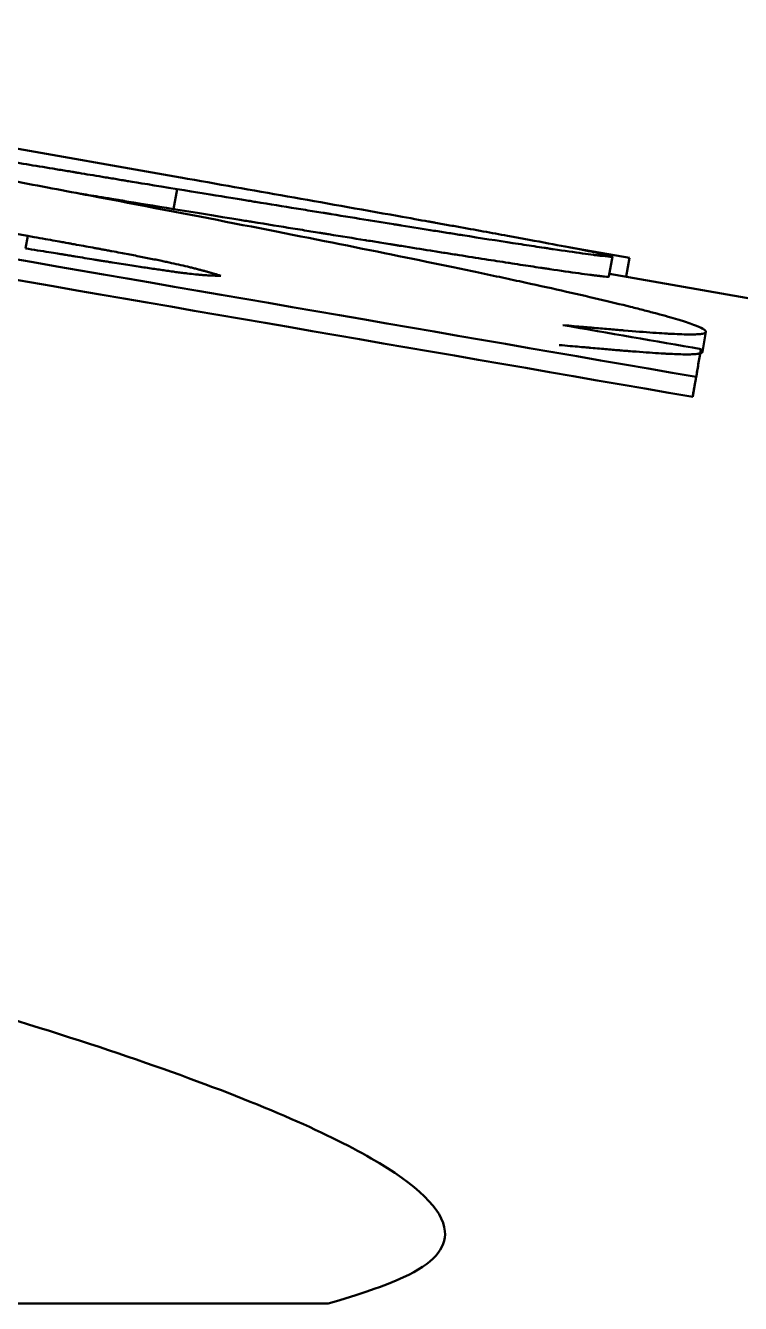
# Model space of a CAD drawing. Header units: millimetres. Extents: x 1510 to 10524, y 7125 to 13164.
# Drawn here: x 5064.413 to 5064.766, y 11276.954 to 11277.585 of the extents above; entities that cross this region are included whole.
import ezdxf

# ---------------------------------------------------------------- set-up
doc = ezdxf.new("R2010")
doc.units = ezdxf.units.MM
doc.header["$LTSCALE"] = 4
doc.layers.add('Visible (ISO)', color=7, linetype='Continuous', lineweight=50)

msp = doc.modelspace()

# ---------------------------------------------------------------- linework, layer by layer
at = {"layer": 'Visible (ISO)'}
for p, q in [((5064.17495, 11277.56548), (5064.48957, 11277.51001)), ((5064.48605, 11277.4944), (5064.48778, 11277.50425)), ((5064.4129, 11277.475), (5064.41397, 11277.48116)), ((5064.7114, 11277.47027), (5064.68208, 11277.47544)), ((5064.70301, 11277.47091), (5064.70128, 11277.46106)), ((5064.70977, 11277.46103), (5064.7114, 11277.47027)), ((5064.70153, 11277.46248), (5066.05713, 11277.22345)), ((5064.74926, 11277.43373), (5064.74755, 11277.42388)), ((5064.7451, 11277.41537), (5064.74681, 11277.42522)), ((5064.7427, 11277.40165), (5064.7444, 11277.4115)), ((5063.90863, 11276.95386), (5064.56254, 11276.95386))]:
    msp.add_line(p, q, dxfattribs=at)
msp.add_ellipse((5067.338, 11277.65652), major_axis=(45.59143, -7.88309), ratio=0.014489, start_param=4.656528, end_param=4.658029, dxfattribs=at)
for points, knots in [([(5064.48778, 11277.50425), (5064.47648, 11277.50611), (5064.46846, 11277.50743), (5064.46368, 11277.50822), (5064.46347, 11277.50825), (5064.46291, 11277.50835), (5064.46193, 11277.50851), (5064.46096, 11277.50867), (5064.4593, 11277.50894), (5064.45822, 11277.50912), (5064.45499, 11277.50965), (5064.45289, 11277.51), (5064.44676, 11277.51101), (5064.44288, 11277.51165), (5064.43875, 11277.51233), (5064.43814, 11277.51243), (5064.43707, 11277.51261), (5064.43546, 11277.51288), (5064.43386, 11277.51314), (5064.43063, 11277.51368), (5064.42848, 11277.51403), (5064.42201, 11277.51511), (5064.41767, 11277.51583), (5064.40459, 11277.518), (5064.39578, 11277.51947), (5064.38578, 11277.52114), (5064.38456, 11277.52135), (5064.38222, 11277.52174), (5064.38105, 11277.52193), (5064.37753, 11277.52252), (5064.37518, 11277.52292), (5064.36811, 11277.5241), (5064.36337, 11277.5249), (5064.34908, 11277.5273), (5064.33946, 11277.52892), (5064.31031, 11277.53385), (5064.29049, 11277.53722), (5064.26021, 11277.54239), (5064.2499, 11277.54416), (5064.22917, 11277.54772), (5064.2187, 11277.54952), (5064.2068, 11277.55158), (5064.20566, 11277.55177), (5064.20319, 11277.5522), (5064.20195, 11277.55242), (5064.1982, 11277.55307), (5064.19567, 11277.5535), (5064.18802, 11277.55483), (5064.18282, 11277.55573), (5064.16692, 11277.55849), (5064.15591, 11277.5604), (5064.14415, 11277.56245), (5064.14391, 11277.56249), (5064.14272, 11277.5627), (5064.14062, 11277.56306), (5064.1385, 11277.56344), (5064.13482, 11277.56408), (5064.13233, 11277.56451), (5064.12474, 11277.56583), (5064.11952, 11277.56675), (5064.10338, 11277.56956), (5064.09198, 11277.57156), (5064.07976, 11277.5737), (5064.07973, 11277.5737), (5064.07929, 11277.57378), (5064.07851, 11277.57392), (5064.0777, 11277.57406), (5064.0763, 11277.5743), (5064.07533, 11277.57447), (5064.07234, 11277.57499), (5064.07023, 11277.57536), (5064.06354, 11277.57654), (5064.0586, 11277.5774), (5064.04234, 11277.58025), (5064.02959, 11277.58248), (5064.01493, 11277.58505)], [0, 0, 0, 0, 0.0625, 0.0625, 0.063477, 0.063477, 0.066406, 0.070312, 0.070312, 0.078125, 0.078125, 0.09375, 0.09375, 0.125, 0.125, 0.128906, 0.128906, 0.132812, 0.140625, 0.140625, 0.15625, 0.15625, 0.1875, 0.1875, 0.25, 0.25, 0.257812, 0.257812, 0.265625, 0.265625, 0.28125, 0.28125, 0.3125, 0.3125, 0.375, 0.375, 0.5, 0.5, 0.5625, 0.5625, 0.625, 0.625, 0.632812, 0.632812, 0.640625, 0.640625, 0.65625, 0.65625, 0.6875, 0.6875, 0.75, 0.75, 0.751953, 0.751953, 0.757812, 0.765625, 0.765625, 0.78125, 0.78125, 0.8125, 0.8125, 0.875, 0.875, 0.875977, 0.875977, 0.878906, 0.882812, 0.882812, 0.890625, 0.890625, 0.90625, 0.90625, 0.9375, 0.9375, 1, 1, 1, 1]), ([(5064.01246, 11277.5796), (5064.0226, 11277.57782), (5064.03027, 11277.57647), (5064.03565, 11277.57553), (5064.03598, 11277.57547), (5064.03697, 11277.57529), (5064.03868, 11277.57499), (5064.04039, 11277.57469), (5064.0433, 11277.57418), (5064.04523, 11277.57384), (5064.05099, 11277.57283), (5064.05478, 11277.57216), (5064.06598, 11277.57018), (5064.0737, 11277.56882), (5064.08902, 11277.56611), (5064.09672, 11277.56474), (5064.10835, 11277.56267), (5064.11204, 11277.56202), (5064.11961, 11277.56067), (5064.12339, 11277.56), (5064.13474, 11277.55797), (5064.14231, 11277.55662), (5064.16502, 11277.55255), (5064.18016, 11277.54984), (5064.19909, 11277.54642), (5064.20275, 11277.54576), (5064.21016, 11277.54442), (5064.21386, 11277.54376), (5064.22493, 11277.54175), (5064.23227, 11277.54042), (5064.25418, 11277.53645), (5064.26863, 11277.53381), (5064.31155, 11277.52596), (5064.33956, 11277.52079), (5064.37379, 11277.51442), (5064.38043, 11277.51318), (5064.3937, 11277.5107), (5064.40027, 11277.50947), (5064.41977, 11277.50581), (5064.43249, 11277.50341), (5064.46979, 11277.49632), (5064.49354, 11277.49176), (5064.56135, 11277.47856), (5064.60057, 11277.47068), (5064.63787, 11277.46283), (5064.6418, 11277.462), (5064.64957, 11277.46034), (5064.65335, 11277.45953), (5064.66438, 11277.45714), (5064.67132, 11277.45562), (5064.6909, 11277.45122), (5064.70229, 11277.44855), (5064.71321, 11277.44583), (5064.71437, 11277.44554), (5064.71665, 11277.44496), (5064.71776, 11277.44467), (5064.72102, 11277.44383), (5064.72308, 11277.44329), (5064.72893, 11277.44171), (5064.73239, 11277.44073), (5064.73615, 11277.43959), (5064.7369, 11277.43936), (5064.73831, 11277.43892), (5064.73898, 11277.43871), (5064.7409, 11277.43808), (5064.74205, 11277.43768), (5064.74512, 11277.43655), (5064.74666, 11277.43588), (5064.74783, 11277.43523), (5064.74796, 11277.43515), (5064.74819, 11277.435), (5064.7483, 11277.43493), (5064.7486, 11277.43473), (5064.74877, 11277.43459), (5064.74916, 11277.43421), (5064.74928, 11277.43399), (5064.74924, 11277.43337), (5064.74867, 11277.43306), (5064.74726, 11277.43279), (5064.74695, 11277.43274), (5064.74625, 11277.43266), (5064.74587, 11277.43262), (5064.74459, 11277.43254), (5064.74359, 11277.4325), (5064.74014, 11277.43247), (5064.73724, 11277.43254), (5064.73362, 11277.43271), (5064.73354, 11277.43272), (5064.73336, 11277.43273), (5064.73307, 11277.43274), (5064.73278, 11277.43275), (5064.7322, 11277.43278), (5064.7318, 11277.43281), (5064.73058, 11277.43287), (5064.72973, 11277.43292), (5064.72707, 11277.43308), (5064.72515, 11277.43321), (5064.71894, 11277.43365), (5064.71421, 11277.43401), (5064.7088, 11277.43446), (5064.70876, 11277.43446), (5064.70863, 11277.43447), (5064.70843, 11277.43449), (5064.70797, 11277.43453), (5064.70757, 11277.43456), (5064.70675, 11277.43463), (5064.7062, 11277.43467), (5064.70449, 11277.43482), (5064.7033, 11277.43492), (5064.69959, 11277.43524), (5064.69691, 11277.43547), (5064.69399, 11277.43572), (5064.694, 11277.43572), (5064.69396, 11277.43573), (5064.69391, 11277.43573), (5064.69378, 11277.43574), (5064.69367, 11277.43575), (5064.69342, 11277.43577), (5064.69325, 11277.43579), (5064.6927, 11277.43584), (5064.69229, 11277.43587), (5064.69091, 11277.43599), (5064.6898, 11277.43609), (5064.68592, 11277.43643), (5064.68258, 11277.43673), (5064.67848, 11277.43709)], [0, 0, 0, 0, 0.015625, 0.015625, 0.0161133, 0.0161133, 0.0175781, 0.0195312, 0.0195312, 0.0234375, 0.0234375, 0.03125, 0.03125, 0.046875, 0.046875, 0.0625, 0.0625, 0.0703125, 0.0703125, 0.078125, 0.078125, 0.09375, 0.09375, 0.125, 0.125, 0.1328125, 0.1328125, 0.140625, 0.140625, 0.15625, 0.15625, 0.1875, 0.1875, 0.25, 0.25, 0.265625, 0.265625, 0.28125, 0.28125, 0.3125, 0.3125, 0.375, 0.375, 0.5, 0.5, 0.515625, 0.515625, 0.53125, 0.53125, 0.5625, 0.5625, 0.625, 0.625, 0.6328125, 0.6328125, 0.640625, 0.640625, 0.65625, 0.65625, 0.6875, 0.6875, 0.6953125, 0.6953125, 0.703125, 0.703125, 0.71875, 0.71875, 0.75, 0.75, 0.7539062, 0.7539062, 0.7578125, 0.7578125, 0.765625, 0.765625, 0.78125, 0.78125, 0.8125, 0.8125, 0.8203125, 0.8203125, 0.828125, 0.828125, 0.84375, 0.84375, 0.875, 0.875, 0.8759766, 0.8759766, 0.8769531, 0.8789062, 0.8789062, 0.8828125, 0.8828125, 0.890625, 0.890625, 0.90625, 0.90625, 0.9375, 0.9375, 0.9379883, 0.9379883, 0.9384766, 0.9394531, 0.9414062, 0.9414062, 0.9453125, 0.9453125, 0.953125, 0.953125, 0.96875, 0.96875, 0.9689941, 0.9689941, 0.9692383, 0.9697266, 0.9707031, 0.9707031, 0.9726562, 0.9726562, 0.9765625, 0.9765625, 0.984375, 0.984375, 1, 1, 1, 1]), ([(5064.59969, 11276.96676), (5064.61421, 11276.9733), (5064.62104, 11276.98097), (5064.61924, 11277.00031), (5064.6064, 11277.0125), (5064.5609, 11277.03868), (5064.52659, 11277.05353), (5064.43512, 11277.08591), (5064.37795, 11277.10343), (5064.24426, 11277.14004), (5064.16761, 11277.15917), (5064.0009, 11277.19772), (5063.91083, 11277.21714), (5063.65533, 11277.26912), (5063.46303, 11277.30469), (5063.06556, 11277.37065), (5062.86039, 11277.40101), (5062.4936, 11277.4487), (5062.30572, 11277.46956), (5061.97261, 11277.49735), (5061.8274, 11277.50423), (5061.60927, 11277.50423), (5061.52114, 11277.49735), (5061.42128, 11277.46956), (5061.40952, 11277.4487), (5061.45188, 11277.40101), (5061.51016, 11277.37065), (5061.69709, 11277.30469), (5061.82571, 11277.26912), (5061.96734, 11277.23595), (5062.04766, 11277.21714), (5062.13774, 11277.19772), (5062.33221, 11277.15917), (5062.43661, 11277.14004), (5062.65263, 11277.10343), (5062.76445, 11277.08591), (5062.98758, 11277.05353), (5063.09889, 11277.03868), (5063.31154, 11277.0125), (5063.41971, 11277.00031), (5063.58925, 11276.98315), (5063.65205, 11276.97724), (5063.71321, 11276.97193)], [-6.424683, -6.424683, -6.424683, -6.424683, -6.165741, -6.165741, -5.843627, -5.843627, -5.518651, -5.518651, -5.193675, -5.193675, -4.868699, -4.868699, -4.543723, -4.543723, -3.970715, -3.970715, -3.397707, -3.397707, -2.834784, -2.834784, -2.271861, -2.271861, -1.708938, -1.708938, -1.146015, -1.146015, -0.573008, -0.573008, 0, 0, 0, 0.324976, 0.324976, 0.649952, 0.649952, 0.974929, 0.974929, 1.299905, 1.299905, 1.622018, 1.622018, 1.815464, 1.815464, 1.815464, 1.815464]), ([(5064.48605, 11277.4944), (5064.4769, 11277.49591), (5064.46641, 11277.49763), (5064.46202, 11277.49836), (5064.46187, 11277.49838), (5064.46145, 11277.49845), (5064.46118, 11277.4985), (5064.46089, 11277.49854), (5064.46061, 11277.49859), (5064.46034, 11277.49864), (5064.45976, 11277.49873), (5064.45921, 11277.49882), (5064.45867, 11277.49891), (5064.45828, 11277.49898), (5064.45789, 11277.49904), (5064.45752, 11277.4991), (5064.45681, 11277.49922), (5064.4561, 11277.49933), (5064.45541, 11277.49945), (5064.4532, 11277.49981), (5064.4511, 11277.50016), (5064.44911, 11277.50049), (5064.44819, 11277.50064), (5064.4473, 11277.50079), (5064.44642, 11277.50093), (5064.44475, 11277.50121), (5064.44317, 11277.50147), (5064.44168, 11277.50171), (5064.44091, 11277.50184), (5064.44016, 11277.50197), (5064.43944, 11277.50208)], [0, 0, 0, 0, 0.0522319, 0.0522319, 0.0522319, 0.0540034, 0.0540034, 0.0540034, 0.0558226, 0.0558226, 0.0558226, 0.0596395, 0.0596395, 0.0596395, 0.0625, 0.0625, 0.0625, 0.0680137, 0.0680137, 0.0680137, 0.0855959, 0.0855959, 0.0855959, 0.09375, 0.09375, 0.09375, 0.109375, 0.109375, 0.109375, 0.1174391, 0.1174391, 0.1174391, 0.1174391]), ([(5064.59668, 11277.49103), (5064.60309, 11277.48988), (5064.60818, 11277.48897), (5064.61194, 11277.4883), (5064.61218, 11277.48825), (5064.61256, 11277.48819), (5064.61286, 11277.48813), (5064.61317, 11277.48808), (5064.61347, 11277.48802), (5064.61378, 11277.48797), (5064.61438, 11277.48786), (5064.61499, 11277.48775), (5064.61559, 11277.48764), (5064.6168, 11277.48743), (5064.61799, 11277.48721), (5064.61917, 11277.487), (5064.62154, 11277.48657), (5064.62386, 11277.48615), (5064.62614, 11277.48574), (5064.63525, 11277.4841), (5064.64354, 11277.4826), (5064.65111, 11277.48121), (5064.66625, 11277.47844), (5064.67813, 11277.47622), (5064.68671, 11277.47454), (5064.68886, 11277.47412), (5064.69076, 11277.47375), (5064.69247, 11277.4734), (5064.69419, 11277.47306), (5064.69569, 11277.47275), (5064.69699, 11277.47247), (5064.69958, 11277.47192), (5064.70134, 11277.47151), (5064.70226, 11277.47123), (5064.70249, 11277.47116), (5064.70266, 11277.47111), (5064.70279, 11277.47106), (5064.70291, 11277.471), (5064.70299, 11277.47096), (5064.70301, 11277.47093), (5064.70305, 11277.47086), (5064.70289, 11277.47083), (5064.70252, 11277.47083), (5064.70179, 11277.47084), (5064.70023, 11277.47098), (5064.69785, 11277.47126), (5064.69726, 11277.47133), (5064.69659, 11277.47141), (5064.69588, 11277.4715), (5064.69518, 11277.47159), (5064.69442, 11277.47169), (5064.69361, 11277.47179), (5064.692, 11277.472), (5064.69019, 11277.47225), (5064.68819, 11277.47253), (5064.68417, 11277.47308), (5064.67936, 11277.47378), (5064.67376, 11277.4746), (5064.67341, 11277.47466), (5064.67303, 11277.47471), (5064.67265, 11277.47477), (5064.67228, 11277.47482), (5064.6719, 11277.47488), (5064.67152, 11277.47494), (5064.67076, 11277.47505), (5064.66999, 11277.47516), (5064.66921, 11277.47528), (5064.66764, 11277.47552), (5064.66602, 11277.47576), (5064.66436, 11277.47601), (5064.66102, 11277.47652), (5064.65749, 11277.47705), (5064.65375, 11277.47763), (5064.64629, 11277.47878), (5064.63802, 11277.48006), (5064.62897, 11277.48149), (5064.62784, 11277.48167), (5064.62675, 11277.48184), (5064.62561, 11277.48202), (5064.62446, 11277.4822), (5064.6233, 11277.48239), (5064.62212, 11277.48258), (5064.61975, 11277.48295), (5064.6173, 11277.48334), (5064.61477, 11277.48374), (5064.60971, 11277.48455), (5064.60432, 11277.48541), (5064.5986, 11277.48633), (5064.59824, 11277.48639), (5064.59796, 11277.48643), (5064.59764, 11277.48648), (5064.59732, 11277.48653), (5064.597, 11277.48658), (5064.59668, 11277.48664), (5064.59604, 11277.48674), (5064.59539, 11277.48684), (5064.59473, 11277.48695), (5064.59342, 11277.48716), (5064.59209, 11277.48737), (5064.59074, 11277.48759), (5064.58803, 11277.48802), (5064.58524, 11277.48847), (5064.58235, 11277.48894), (5064.57659, 11277.48987), (5064.57047, 11277.49086), (5064.564, 11277.4919), (5064.5636, 11277.49197), (5064.56334, 11277.49201), (5064.56301, 11277.49206), (5064.56267, 11277.49212), (5064.56234, 11277.49217), (5064.562, 11277.49223), (5064.56132, 11277.49233), (5064.56064, 11277.49245), (5064.55995, 11277.49256), (5064.55857, 11277.49278), (5064.55716, 11277.49301), (5064.55572, 11277.49324), (5064.55284, 11277.49371), (5064.54984, 11277.49419), (5064.54672, 11277.4947), (5064.54049, 11277.49571), (5064.53378, 11277.49679), (5064.5266, 11277.49796), (5064.52654, 11277.49797), (5064.52652, 11277.49797), (5064.5265, 11277.49797), (5064.52623, 11277.49802), (5064.52573, 11277.4981), (5064.52531, 11277.49817), (5064.52485, 11277.49824), (5064.52437, 11277.49832), (5064.52387, 11277.4984), (5064.52286, 11277.49856), (5064.52175, 11277.49874), (5064.52053, 11277.49894), (5064.51811, 11277.49933), (5064.51528, 11277.49979), (5064.51205, 11277.50032), (5064.50558, 11277.50136), (5064.4975, 11277.50267), (5064.48778, 11277.50425)], [0, 0, 0, 0, 0.03125, 0.03125, 0.03125, 0.033203, 0.033203, 0.033203, 0.035156, 0.035156, 0.035156, 0.039062, 0.039062, 0.039062, 0.046875, 0.046875, 0.046875, 0.0625, 0.0625, 0.0625, 0.125, 0.125, 0.125, 0.25, 0.25, 0.25, 0.28125, 0.28125, 0.28125, 0.3125, 0.3125, 0.3125, 0.375, 0.375, 0.375, 0.390625, 0.390625, 0.390625, 0.40625, 0.40625, 0.40625, 0.4375, 0.4375, 0.4375, 0.5, 0.5, 0.5, 0.515625, 0.515625, 0.515625, 0.53125, 0.53125, 0.53125, 0.5625, 0.5625, 0.5625, 0.625, 0.625, 0.625, 0.628906, 0.628906, 0.628906, 0.632812, 0.632812, 0.632812, 0.640625, 0.640625, 0.640625, 0.65625, 0.65625, 0.65625, 0.6875, 0.6875, 0.6875, 0.75, 0.75, 0.75, 0.757812, 0.757812, 0.757812, 0.765625, 0.765625, 0.765625, 0.78125, 0.78125, 0.78125, 0.8125, 0.8125, 0.8125, 0.814453, 0.814453, 0.814453, 0.816406, 0.816406, 0.816406, 0.820312, 0.820312, 0.820312, 0.828125, 0.828125, 0.828125, 0.84375, 0.84375, 0.84375, 0.875, 0.875, 0.875, 0.876953, 0.876953, 0.876953, 0.878906, 0.878906, 0.878906, 0.882812, 0.882812, 0.882812, 0.890625, 0.890625, 0.890625, 0.90625, 0.90625, 0.90625, 0.9375, 0.9375, 0.9375, 0.937744, 0.937744, 0.937744, 0.941406, 0.941406, 0.941406, 0.945312, 0.945312, 0.945312, 0.953125, 0.953125, 0.953125, 0.96875, 0.96875, 0.96875, 1, 1, 1, 1]), ([(5064.70128, 11277.46106), (5064.70127, 11277.46101), (5064.70111, 11277.46098), (5064.70081, 11277.46099), (5064.70045, 11277.46099), (5064.69988, 11277.46102), (5064.69909, 11277.46109), (5064.6987, 11277.46113), (5064.69826, 11277.46117), (5064.69776, 11277.46123), (5064.69752, 11277.46125), (5064.69726, 11277.46128), (5064.69698, 11277.46131), (5064.69671, 11277.46135), (5064.69643, 11277.46138), (5064.69612, 11277.46141), (5064.69552, 11277.46148), (5064.69485, 11277.46157), (5064.69415, 11277.46165), (5064.69344, 11277.46174), (5064.69268, 11277.46184), (5064.69188, 11277.46194), (5064.69026, 11277.46216), (5064.68844, 11277.4624), (5064.68645, 11277.46268), (5064.6823, 11277.46325), (5064.67738, 11277.46396), (5064.67203, 11277.46476), (5064.67176, 11277.4648), (5064.67147, 11277.46484), (5064.67118, 11277.46488), (5064.67072, 11277.46495), (5064.67026, 11277.46502), (5064.66979, 11277.46509), (5064.66903, 11277.4652), (5064.66826, 11277.46532), (5064.66748, 11277.46543), (5064.66592, 11277.46567), (5064.6643, 11277.46591), (5064.66262, 11277.46616), (5064.6593, 11277.46667), (5064.65575, 11277.46721), (5064.65202, 11277.46778), (5064.65188, 11277.4678), (5064.65174, 11277.46782), (5064.6516, 11277.46784), (5064.64794, 11277.46841), (5064.64408, 11277.469), (5064.64002, 11277.46964), (5064.63596, 11277.47027), (5064.63133, 11277.471), (5064.62724, 11277.47164), (5064.62612, 11277.47182), (5064.62502, 11277.47199), (5064.62387, 11277.47217), (5064.62274, 11277.47235), (5064.62158, 11277.47254), (5064.62038, 11277.47273), (5064.61804, 11277.4731), (5064.61559, 11277.47349), (5064.61304, 11277.47389), (5064.60857, 11277.47461), (5064.60378, 11277.47537), (5064.59876, 11277.47618), (5064.59815, 11277.47627), (5064.59751, 11277.47638), (5064.59686, 11277.47648), (5064.59651, 11277.47654), (5064.59623, 11277.47658), (5064.59591, 11277.47663), (5064.59559, 11277.47668), (5064.59527, 11277.47673), (5064.59495, 11277.47679), (5064.59431, 11277.47689), (5064.59366, 11277.47699), (5064.593, 11277.4771), (5064.59171, 11277.47731), (5064.59037, 11277.47752), (5064.589, 11277.47774), (5064.58656, 11277.47813), (5064.58403, 11277.47854), (5064.58151, 11277.47895), (5064.58121, 11277.479), (5064.58092, 11277.47904), (5064.58062, 11277.47909), (5064.57499, 11277.48), (5064.56908, 11277.48095), (5064.5629, 11277.48195), (5064.56269, 11277.48199), (5064.56238, 11277.48203), (5064.56227, 11277.48205), (5064.56188, 11277.48212), (5064.56162, 11277.48216), (5064.56127, 11277.48221), (5064.56095, 11277.48227), (5064.56061, 11277.48232), (5064.56026, 11277.48238), (5064.55963, 11277.48248), (5064.55894, 11277.48259), (5064.55822, 11277.48271), (5064.55694, 11277.48291), (5064.55553, 11277.48314), (5064.55399, 11277.48339), (5064.55136, 11277.48382), (5064.54835, 11277.4843), (5064.54499, 11277.48485), (5064.53923, 11277.48578), (5064.53242, 11277.48689), (5064.52486, 11277.48811), (5064.52481, 11277.48812), (5064.52478, 11277.48812), (5064.52476, 11277.48813), (5064.5245, 11277.48817), (5064.524, 11277.48825), (5064.52358, 11277.48832), (5064.52312, 11277.48839), (5064.52264, 11277.48847), (5064.52214, 11277.48855), (5064.52113, 11277.48872), (5064.52001, 11277.4889), (5064.5188, 11277.48909), (5064.51636, 11277.48949), (5064.5135, 11277.48995), (5064.51032, 11277.49047), (5064.50337, 11277.49159), (5064.49477, 11277.49299), (5064.48605, 11277.4944)], [0.411132, 0.411132, 0.411132, 0.411132, 0.4375, 0.4375, 0.4375, 0.46875, 0.46875, 0.46875, 0.484375, 0.484375, 0.484375, 0.4921875, 0.4921875, 0.4921875, 0.5, 0.5, 0.5, 0.5147785, 0.5147785, 0.5147785, 0.5295878, 0.5295878, 0.5295878, 0.5594813, 0.5594813, 0.5594813, 0.6218801, 0.6218801, 0.6218801, 0.625, 0.625, 0.625, 0.6300573, 0.6300573, 0.6300573, 0.6381862, 0.6381862, 0.6381862, 0.654306, 0.654306, 0.654306, 0.6863042, 0.6863042, 0.6863042, 0.6875, 0.6875, 0.6875, 0.71875, 0.71875, 0.71875, 0.75, 0.75, 0.75, 0.7585607, 0.7585607, 0.7585607, 0.7669818, 0.7669818, 0.7669818, 0.7835268, 0.7835268, 0.7835268, 0.8125, 0.8125, 0.8125, 0.8160553, 0.8160553, 0.8160553, 0.817989, 0.817989, 0.817989, 0.8198886, 0.8198886, 0.8198886, 0.8236068, 0.8236068, 0.8236068, 0.8308414, 0.8308414, 0.8308414, 0.84375, 0.84375, 0.84375, 0.8452732, 0.8452732, 0.8452732, 0.8740234, 0.8740234, 0.8740234, 0.875, 0.875, 0.875, 0.8783302, 0.8783302, 0.8783302, 0.8814167, 0.8814167, 0.8814167, 0.8870586, 0.8870586, 0.8870586, 0.8969584, 0.8969584, 0.8969584, 0.9137993, 0.9137993, 0.9137993, 0.9426547, 0.9426547, 0.9426547, 0.9428685, 0.9428685, 0.9428685, 0.9460765, 0.9460765, 0.9460765, 0.9494847, 0.9494847, 0.9494847, 0.9562872, 0.9562872, 0.9562872, 0.9700256, 0.9700256, 0.9700256, 1, 1, 1, 1]), ([(5064.41397, 11277.48116), (5064.41825, 11277.48039), (5064.42199, 11277.47972), (5064.42517, 11277.47915), (5064.42677, 11277.47886), (5064.42822, 11277.4786), (5064.42955, 11277.47836), (5064.43054, 11277.47818), (5064.43145, 11277.47802), (5064.43229, 11277.47787), (5064.43266, 11277.4778), (5064.43288, 11277.47776), (5064.43374, 11277.4776), (5064.43446, 11277.47747), (5064.43508, 11277.47736), (5064.43565, 11277.47726), (5064.43663, 11277.47708), (5064.43742, 11277.47694), (5064.43811, 11277.47681), (5064.43986, 11277.47649), (5064.44103, 11277.47628), (5064.4428, 11277.47596), (5064.44431, 11277.47568), (5064.44578, 11277.47541), (5064.44718, 11277.47516), (5064.44788, 11277.47503), (5064.44856, 11277.4749), (5064.44923, 11277.47478), (5064.4499, 11277.47466), (5064.45043, 11277.47456), (5064.45119, 11277.47442), (5064.45153, 11277.47436), (5064.45196, 11277.47428), (5064.45233, 11277.47421), (5064.45272, 11277.47414), (5064.45309, 11277.47407), (5064.45345, 11277.474), (5064.45422, 11277.47386), (5064.45494, 11277.47372), (5064.45563, 11277.4736), (5064.45707, 11277.47333), (5064.45838, 11277.47308), (5064.45978, 11277.47282), (5064.46245, 11277.47232), (5064.4648, 11277.47187), (5064.46722, 11277.4714), (5064.46841, 11277.47117), (5064.46963, 11277.47093), (5064.47074, 11277.47072), (5064.47189, 11277.47049), (5064.47299, 11277.47027), (5064.47408, 11277.47005), (5064.47517, 11277.46984), (5064.47622, 11277.46962), (5064.47724, 11277.46942), (5064.47826, 11277.46921), (5064.47936, 11277.46898), (5064.4802, 11277.4688), (5064.48067, 11277.46871), (5064.48103, 11277.46863), (5064.48145, 11277.46854), (5064.48186, 11277.46845), (5064.48227, 11277.46837), (5064.48269, 11277.46828), (5064.48348, 11277.46811), (5064.48428, 11277.46793), (5064.48509, 11277.46776), (5064.48667, 11277.46741), (5064.48823, 11277.46706), (5064.48966, 11277.46673), (5064.49114, 11277.46639), (5064.49256, 11277.46606), (5064.49393, 11277.46572), (5064.49462, 11277.46556), (5064.49529, 11277.46539), (5064.49595, 11277.46523), (5064.49628, 11277.46515), (5064.4966, 11277.46506), (5064.49693, 11277.46498), (5064.49725, 11277.4649), (5064.49763, 11277.4648), (5064.49789, 11277.46474), (5064.49803, 11277.4647), (5064.49813, 11277.46467), (5064.49826, 11277.46464), (5064.49838, 11277.46461), (5064.49851, 11277.46457), (5064.49864, 11277.46454), (5064.49888, 11277.46448), (5064.49914, 11277.46441), (5064.49941, 11277.46434), (5064.49992, 11277.4642), (5064.50045, 11277.46406), (5064.50094, 11277.46393), (5064.50146, 11277.46379), (5064.50198, 11277.46365), (5064.5025, 11277.4635), (5064.50276, 11277.46343), (5064.50302, 11277.46336), (5064.50328, 11277.46328), (5064.50342, 11277.46325), (5064.50355, 11277.46321), (5064.50368, 11277.46317), (5064.50381, 11277.46314), (5064.504, 11277.46308), (5064.50408, 11277.46306), (5064.50419, 11277.46303), (5064.50422, 11277.46302), (5064.50431, 11277.46299), (5064.50452, 11277.46294), (5064.50478, 11277.46286), (5064.5051, 11277.46277), (5064.50545, 11277.46267), (5064.50587, 11277.46255), (5064.50635, 11277.46241), (5064.50727, 11277.46214), (5064.50842, 11277.46181), (5064.50951, 11277.46149)], [0, 0, 0, 0, 0.0625, 0.0625, 0.0625, 0.09375, 0.09375, 0.09375, 0.117188, 0.117188, 0.117188, 0.127461, 0.127461, 0.127461, 0.135889, 0.135889, 0.135889, 0.150502, 0.150502, 0.150502, 0.187314, 0.187314, 0.187314, 0.21875, 0.21875, 0.21875, 0.234375, 0.234375, 0.234375, 0.25, 0.25, 0.25, 0.256809, 0.256809, 0.256809, 0.264054, 0.264054, 0.264054, 0.27971, 0.27971, 0.27971, 0.312444, 0.312444, 0.312444, 0.375, 0.375, 0.375, 0.405817, 0.405817, 0.405817, 0.4375, 0.4375, 0.4375, 0.46875, 0.46875, 0.46875, 0.5, 0.5, 0.5, 0.51721, 0.51721, 0.51721, 0.533477, 0.533477, 0.533477, 0.56439, 0.56439, 0.56439, 0.625, 0.625, 0.625, 0.6875, 0.6875, 0.6875, 0.71875, 0.71875, 0.71875, 0.734375, 0.734375, 0.734375, 0.75, 0.75, 0.75, 0.759194, 0.759194, 0.759194, 0.767506, 0.767506, 0.767506, 0.782805, 0.782805, 0.782805, 0.8125, 0.8125, 0.8125, 0.84375, 0.84375, 0.84375, 0.859375, 0.859375, 0.859375, 0.867187, 0.867187, 0.867187, 0.875, 0.875, 0.875, 0.886957, 0.886957, 0.886957, 0.914084, 0.914084, 0.914084, 0.943457, 0.943457, 0.943457, 1, 1, 1, 1]), ([(5064.50951, 11277.46149), (5064.50866, 11277.46149), (5064.50789, 11277.4615), (5064.50723, 11277.46151), (5064.5069, 11277.46151), (5064.50659, 11277.46152), (5064.5063, 11277.46153), (5064.50616, 11277.46153), (5064.50602, 11277.46153), (5064.50589, 11277.46154), (5064.50576, 11277.46154), (5064.50572, 11277.46154), (5064.50551, 11277.46155), (5064.50545, 11277.46155), (5064.5053, 11277.46155), (5064.50521, 11277.46156), (5064.5051, 11277.46156), (5064.505, 11277.46157), (5064.5049, 11277.46157), (5064.50466, 11277.46158), (5064.50445, 11277.46159), (5064.50428, 11277.46159), (5064.50382, 11277.46162), (5064.50352, 11277.46163), (5064.50301, 11277.46166), (5064.50258, 11277.46168), (5064.50214, 11277.46171), (5064.5017, 11277.46174), (5064.50148, 11277.46176), (5064.50125, 11277.46177), (5064.50103, 11277.46179), (5064.50081, 11277.46181), (5064.50063, 11277.46182), (5064.50035, 11277.46184), (5064.50024, 11277.46185), (5064.50008, 11277.46186), (5064.49994, 11277.46187), (5064.4998, 11277.46189), (5064.49966, 11277.4619), (5064.49952, 11277.46191), (5064.49923, 11277.46193), (5064.49894, 11277.46196), (5064.49866, 11277.46199), (5064.49807, 11277.46204), (5064.49751, 11277.46209), (5064.49685, 11277.46216), (5064.4956, 11277.46229), (5064.49436, 11277.46242), (5064.49287, 11277.4626), (5064.49213, 11277.46269), (5064.49131, 11277.46279), (5064.49051, 11277.46289), (5064.48968, 11277.463), (5064.48883, 11277.46311), (5064.4879, 11277.46323), (5064.487, 11277.46335), (5064.48605, 11277.46348), (5064.48506, 11277.46362), (5064.48407, 11277.46375), (5064.48291, 11277.46392), (5064.48197, 11277.46405), (5064.48145, 11277.46413), (5064.48103, 11277.46419), (5064.48052, 11277.46426), (5064.48004, 11277.46433), (5064.47954, 11277.4644), (5064.47901, 11277.46448), (5064.47801, 11277.46463), (5064.47693, 11277.46479), (5064.47579, 11277.46496), (5064.47354, 11277.46529), (5064.47106, 11277.46567), (5064.46854, 11277.46606), (5064.46595, 11277.46645), (5064.46317, 11277.46689), (5064.46022, 11277.46735), (5064.45875, 11277.46758), (5064.45723, 11277.46782), (5064.45566, 11277.46807), (5064.45488, 11277.46819), (5064.45409, 11277.46832), (5064.45328, 11277.46845), (5064.45248, 11277.46858), (5064.45149, 11277.46873), (5064.45083, 11277.46884), (5064.45045, 11277.4689), (5064.45019, 11277.46894), (5064.44984, 11277.469), (5064.44951, 11277.46905), (5064.44917, 11277.46911), (5064.44882, 11277.46916), (5064.44816, 11277.46927), (5064.44745, 11277.46938), (5064.44671, 11277.4695), (5064.44528, 11277.46973), (5064.44373, 11277.46998), (5064.44226, 11277.47022), (5064.44071, 11277.47047), (5064.43911, 11277.47073), (5064.43745, 11277.471), (5064.43662, 11277.47113), (5064.43577, 11277.47127), (5064.43491, 11277.47141), (5064.43448, 11277.47148), (5064.43405, 11277.47155), (5064.43361, 11277.47162), (5064.43317, 11277.47169), (5064.43254, 11277.47179), (5064.43229, 11277.47184), (5064.4319, 11277.4719), (5064.43179, 11277.47192), (5064.43148, 11277.47197), (5064.43078, 11277.47208), (5064.42988, 11277.47223), (5064.42875, 11277.47241), (5064.42752, 11277.47261), (5064.42604, 11277.47286), (5064.42434, 11277.47313), (5064.42105, 11277.47367), (5064.41688, 11277.47435), (5064.41289, 11277.47501)], [0, 0, 0, 0, 0.0625, 0.0625, 0.0625, 0.09375, 0.09375, 0.09375, 0.109375, 0.109375, 0.109375, 0.125, 0.125, 0.125, 0.129894, 0.129894, 0.129894, 0.135518, 0.135518, 0.135518, 0.149917, 0.149917, 0.149917, 0.187467, 0.187467, 0.187467, 0.21875, 0.21875, 0.21875, 0.234375, 0.234375, 0.234375, 0.25, 0.25, 0.25, 0.256734, 0.256734, 0.256734, 0.263931, 0.263931, 0.263931, 0.279592, 0.279592, 0.279592, 0.312481, 0.312481, 0.312481, 0.375, 0.375, 0.375, 0.405771, 0.405771, 0.405771, 0.437497, 0.437497, 0.437497, 0.46875, 0.46875, 0.46875, 0.5, 0.5, 0.5, 0.517185, 0.517185, 0.517185, 0.533443, 0.533443, 0.533443, 0.564361, 0.564361, 0.564361, 0.625, 0.625, 0.625, 0.6875, 0.6875, 0.6875, 0.71875, 0.71875, 0.71875, 0.734375, 0.734375, 0.734375, 0.75, 0.75, 0.75, 0.759195, 0.759195, 0.759195, 0.767509, 0.767509, 0.767509, 0.782816, 0.782816, 0.782816, 0.8125, 0.8125, 0.8125, 0.84375, 0.84375, 0.84375, 0.859375, 0.859375, 0.859375, 0.867188, 0.867188, 0.867188, 0.875, 0.875, 0.875, 0.886903, 0.886903, 0.886903, 0.914012, 0.914012, 0.914012, 0.943416, 0.943416, 0.943416, 1, 1, 1, 1]), ([(5064.74755, 11277.42388), (5064.74752, 11277.4237), (5064.74737, 11277.42353), (5064.7471, 11277.42339), (5064.74681, 11277.42323), (5064.74637, 11277.4231), (5064.74582, 11277.42299), (5064.74555, 11277.42294), (5064.74524, 11277.42289), (5064.74489, 11277.42285), (5064.74454, 11277.42281), (5064.74415, 11277.42278), (5064.74373, 11277.42275), (5064.74288, 11277.42269), (5064.74187, 11277.42265), (5064.74073, 11277.42264), (5064.73957, 11277.42263), (5064.73827, 11277.42264), (5064.73682, 11277.42268), (5064.73555, 11277.42271), (5064.73417, 11277.42276), (5064.73267, 11277.42283), (5064.73245, 11277.42284), (5064.7322, 11277.42285), (5064.73202, 11277.42286), (5064.73191, 11277.42287), (5064.73183, 11277.42287), (5064.73174, 11277.42287), (5064.73164, 11277.42288), (5064.73155, 11277.42288), (5064.73145, 11277.42289), (5064.73127, 11277.4229), (5064.73107, 11277.42291), (5064.73088, 11277.42292), (5064.7305, 11277.42294), (5064.7301, 11277.42296), (5064.72968, 11277.42298), (5064.7289, 11277.42302), (5064.72804, 11277.42307), (5064.72713, 11277.42313), (5064.72535, 11277.42324), (5064.72336, 11277.42337), (5064.72136, 11277.42351), (5064.7193, 11277.42365), (5064.71708, 11277.42382), (5064.71471, 11277.424), (5064.71353, 11277.42409), (5064.71231, 11277.42419), (5064.71106, 11277.42429), (5064.7103, 11277.42435), (5064.70953, 11277.42441), (5064.70874, 11277.42447), (5064.70822, 11277.42452), (5064.70745, 11277.42458), (5064.70717, 11277.4246), (5064.70702, 11277.42462), (5064.70692, 11277.42462), (5064.70678, 11277.42463), (5064.70666, 11277.42465), (5064.70652, 11277.42466), (5064.70639, 11277.42467), (5064.70614, 11277.42469), (5064.70587, 11277.42471), (5064.70558, 11277.42473), (5064.70509, 11277.42478), (5064.70453, 11277.42482), (5064.70392, 11277.42487), (5064.70289, 11277.42496), (5064.7017, 11277.42506), (5064.70036, 11277.42518), (5064.69808, 11277.42537), (5064.69535, 11277.42561), (5064.69232, 11277.42587), (5064.6923, 11277.42587), (5064.69229, 11277.42587), (5064.69228, 11277.42587), (5064.69221, 11277.42588), (5064.69202, 11277.4259), (5064.69187, 11277.42591), (5064.69171, 11277.42592), (5064.69154, 11277.42594), (5064.69136, 11277.42596), (5064.69099, 11277.42599), (5064.69058, 11277.42602), (5064.69012, 11277.42607), (5064.68918, 11277.42615), (5064.68807, 11277.42625), (5064.68679, 11277.42636), (5064.68397, 11277.42661), (5064.68036, 11277.42692), (5064.67677, 11277.42724)], [0.7824767, 0.7824767, 0.7824767, 0.7824767, 0.796875, 0.796875, 0.796875, 0.8125, 0.8125, 0.8125, 0.8204138, 0.8204138, 0.8204138, 0.8282144, 0.8282144, 0.8282144, 0.8437509, 0.8437509, 0.8437509, 0.859375, 0.859375, 0.859375, 0.8730469, 0.8730469, 0.8730469, 0.875, 0.875, 0.875, 0.8761399, 0.8761399, 0.8761399, 0.8772526, 0.8772526, 0.8772526, 0.8794085, 0.8794085, 0.8794085, 0.8835085, 0.8835085, 0.8835085, 0.891206, 0.891206, 0.891206, 0.9062523, 0.9062523, 0.9062523, 0.921875, 0.921875, 0.921875, 0.9296875, 0.9296875, 0.9296875, 0.9343997, 0.9343997, 0.9343997, 0.9375, 0.9375, 0.9375, 0.9392851, 0.9392851, 0.9392851, 0.9409066, 0.9409066, 0.9409066, 0.9438155, 0.9438155, 0.9438155, 0.9488168, 0.9488168, 0.9488168, 0.9571806, 0.9571806, 0.9571806, 0.9713795, 0.9713795, 0.9713795, 0.9714847, 0.9714847, 0.9714847, 0.9730624, 0.9730624, 0.9730624, 0.9747396, 0.9747396, 0.9747396, 0.9780911, 0.9780911, 0.9780911, 0.984886, 0.984886, 0.984886, 1, 1, 1, 1]), ([(5064.74681, 11277.42522), (5064.74644, 11277.4231), (5064.74605, 11277.4209), (5064.74525, 11277.41633), (5064.74483, 11277.41395), (5064.7444, 11277.4115)], [-0.435057, -0.435057, -0.435057, -0.435057, -0.2175285, -0.2175285, 0, 0, 0, 0]), ([(5064.7451, 11277.41537), (5064.74473, 11277.41325), (5064.74435, 11277.41105), (5064.74355, 11277.40648), (5064.74313, 11277.4041), (5064.7427, 11277.40165)], [-0.4349365, -0.4349365, -0.4349365, -0.4349365, -0.2174563, -0.2174563, 0, 0, 0, 0]), ([(5064.56254, 11276.95386), (5064.57027, 11276.956), (5064.57724, 11276.95818), (5064.58962, 11276.96252), (5064.59505, 11276.96467), (5064.59969, 11276.96676)], [0.0000005, 0.0000005, 0.0000005, 0.0000005, 0.0872993, 0.0872993, 0.1745808, 0.1745808, 0.1745808, 0.1745808])]:
    msp.add_open_spline(points, degree=3, knots=knots, dxfattribs=at)
for points in [[(5064.7444, 11277.4115), (5064.49218, 11277.45509), (5064.24582, 11277.49762), (5064.00533, 11277.5391)], [(5064.7427, 11277.40165), (5064.49048, 11277.44524), (5064.24412, 11277.48778), (5064.00363, 11277.52925)], [(5064.19967, 11277.51834), (5064.2706, 11277.50603), (5064.34204, 11277.49364), (5064.41397, 11277.48116)], [(5064.59668, 11277.49103), (5064.55835, 11277.49786), (5064.52594, 11277.5036), (5064.48959, 11277.51001)]]:
    msp.add_open_spline(points, degree=3, dxfattribs=at)

doc.saveas('drawing.dxf')
